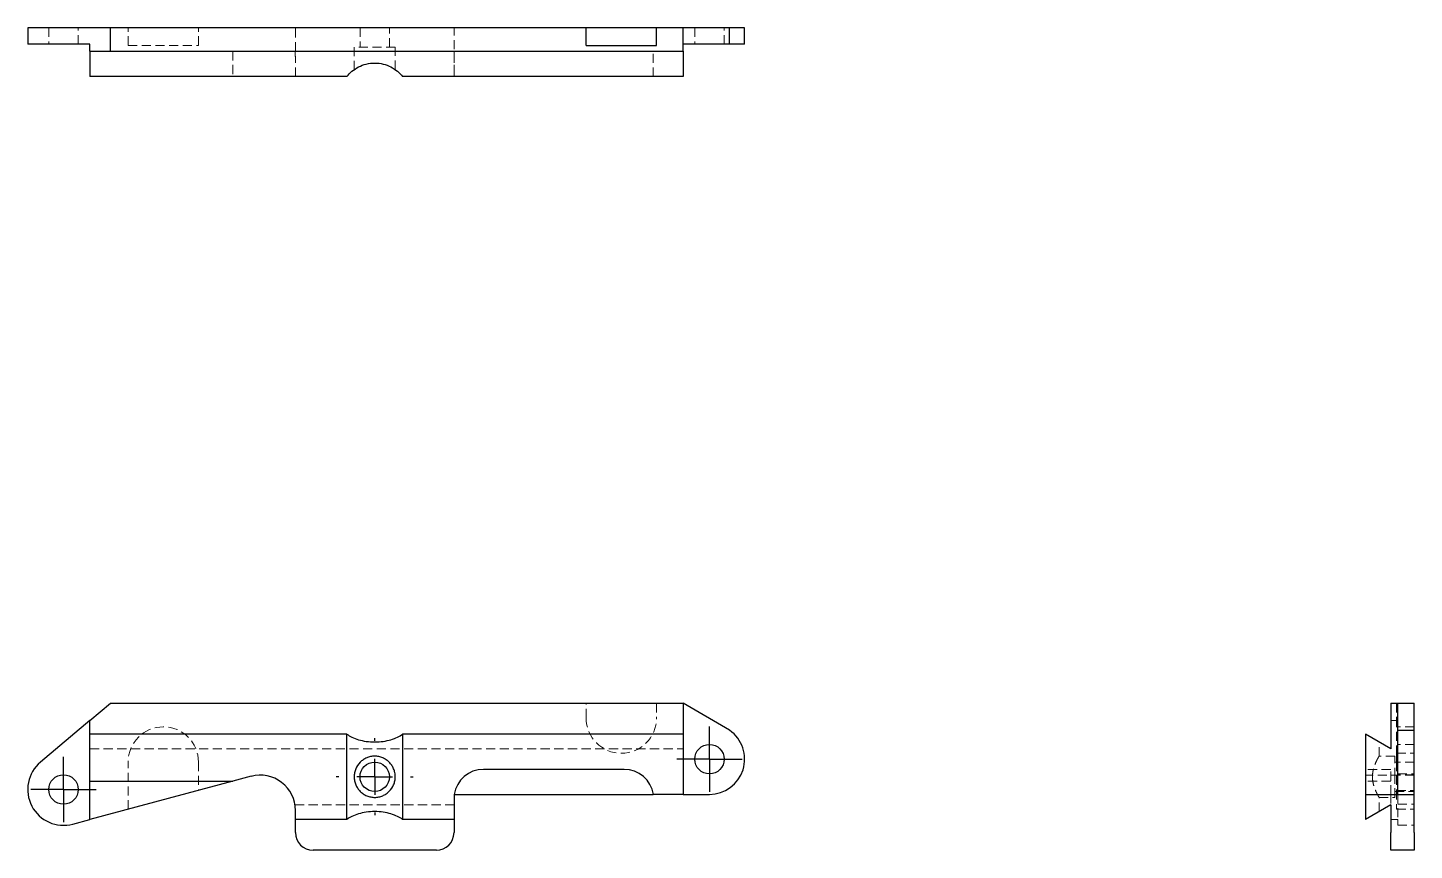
# Model space of a CAD drawing. Header units: millimetres. Extents: x 33 to 226, y 47 to 161.
import ezdxf

# ---------------------------------------------------------------- set-up
doc = ezdxf.new("R2010")
doc.units = ezdxf.units.MM
doc.linetypes.add('HIDDEN', pattern=[1.905, 1.27, -0.635])
doc.layers.add('10', color=7, linetype='Continuous')

# ---------------------------------------------------------------- blocks, each defined once
blk = doc.blocks.new('SW_CENTERMARKSYMBOL_0')
at = {"layer": '10', "color": 0}
for p, q in [((0, 2.5), (0, 4.55)), ((0, 0), (0, 2.5)), ((-2.5, 0), (-4.55, 0)), ((0, 0), (-2.5, 0)), ((0, 0), (0, -2.5)), ((0, 0), (2.5, 0)), ((2.5, 0), (4.55, 0)), ((0, -2.5), (0, -4.55))]:
    blk.add_line(p, q, dxfattribs=at)
blk = doc.blocks.new('SW_CENTERMARKSYMBOL_1')
at = {"layer": '10', "color": 0}
for p, q in [((0, 2.5), (0, 4.55)), ((0, 0), (0, 2.5)), ((-2.5, 0), (-4.55, 0)), ((0, 0), (-2.5, 0)), ((0, 0), (0, -2.5)), ((0, 0), (2.5, 0)), ((2.5, 0), (4.55, 0)), ((0, -2.5), (0, -4.55))]:
    blk.add_line(p, q, dxfattribs=at)
blk = doc.blocks.new('SW_CENTERMARKSYMBOL_2')
at = {"layer": '10', "color": 0}
for p, q in [((0, 5), (0, 5.37)), ((0, 0), (0, 2.5)), ((-5, 0), (-5.37, 0)), ((0, 0), (-2.5, 0)), ((0, 0), (0, -2.5)), ((0, 0), (2.5, 0)), ((5, 0), (5.37, 0)), ((0, -5), (0, -5.37))]:
    blk.add_line(p, q, dxfattribs=at)

msp = doc.modelspace()

# ---------------------------------------------------------------- linework, layer by layer
at = {"color": 7, "linetype": 'Continuous', "lineweight": 25}
for p, q in [((33, 161.4), (33, 159.11)), ((34.78, 161.4), (33, 161.4)), ((44.54, 161.4), (34.78, 161.4)), ((44.54, 158.12), (44.54, 161.4)), ((110.89, 161.4), (44.54, 161.4)), ((110.89, 158.94), (110.89, 161.4)), ((120.71, 161.4), (110.89, 161.4)), ((124.4, 161.4), (120.71, 161.4)), ((120.71, 158.94), (120.71, 161.4)), ((124.4, 159.11), (124.4, 161.4)), ((130.9, 161.4), (124.4, 161.4)), ((130.9, 159.11), (130.9, 161.4)), ((133, 161.4), (130.9, 161.4)), ((133, 159.11), (133, 161.4)), ((34.78, 159.11), (33, 159.11)), ((41.68, 159.11), (34.78, 159.11)), ((41.68, 158.12), (41.68, 159.11)), ((110.89, 158.94), (120.71, 158.94)), ((130.9, 159.11), (124.4, 159.11)), ((124.4, 158.12), (124.4, 159.11)), ((133, 159.11), (130.9, 159.11)), ((41.68, 158.12), (44.54, 158.12)), ((41.68, 158.12), (41.68, 154.6)), ((44.54, 158.12), (124.4, 158.12)), ((124.4, 158.12), (124.4, 154.6)), ((77.53, 154.6), (41.68, 154.6)), ((124.4, 154.6), (85.27, 154.6)), ((41.68, 64.83), (44.54, 67.24)), ((44.54, 67.24), (124.4, 67.24)), ((124.4, 67.24), (124.4, 62.94)), ((130.9, 63.48), (124.4, 67.24)), ((223.12, 67.24), (223.12, 60.9)), ((223.12, 67.24), (224.11, 67.24)), ((224.11, 67.24), (226.4, 67.24)), ((224.11, 63.48), (224.11, 67.24)), ((226.4, 63.48), (226.4, 67.24)), ((41.68, 64.83), (34.78, 59.05)), ((41.68, 62.94), (41.68, 64.83)), ((41.68, 56.39), (41.68, 62.94)), ((77.53, 62.94), (41.68, 62.94)), ((77.53, 51.06), (77.53, 62.94)), ((85.27, 62.94), (85.27, 51.06)), ((124.4, 62.94), (85.27, 62.94)), ((124.4, 62.94), (124.4, 54.54)), ((219.6, 62.94), (219.6, 54.54)), ((223.12, 60.9), (219.6, 62.94)), ((224.11, 54.54), (224.11, 63.48)), ((224.11, 63.48), (226.4, 63.48)), ((226.4, 54.54), (226.4, 63.48)), ((116.21, 58.02), (96.55, 58.02)), ((41.68, 56.39), (61.6, 56.39)), ((61.6, 56.39), (41.68, 51.05)), ((41.68, 51.05), (41.68, 56.39)), ((64.16, 57.07), (61.6, 56.39)), ((92.46, 54.54), (92.46, 51.06)), ((92.5, 54.54), (92.46, 54.54)), ((92.5, 54.54), (120.26, 54.54)), ((124.4, 54.54), (120.26, 54.54)), ((124.4, 54.54), (128.09, 54.54)), ((219.6, 54.54), (224.11, 54.54)), ((219.6, 54.54), (219.6, 51.06)), ((224.11, 54.54), (226.4, 54.54)), ((226.4, 49.22), (226.4, 54.54)), ((70.34, 51.06), (70.34, 52.32)), ((223.12, 53.1), (219.6, 51.06)), ((223.12, 53.1), (223.12, 49.22)), ((39.28, 50.41), (41.68, 51.05)), ((77.53, 51.06), (70.34, 51.06)), ((70.34, 49.22), (70.34, 51.06)), ((92.46, 51.06), (85.27, 51.06)), ((92.46, 51.06), (92.46, 49.22)), ((223.12, 46.76), (223.12, 49.22)), ((226.4, 49.22), (226.4, 46.76)), ((90, 46.76), (72.8, 46.76)), ((226.4, 46.76), (223.12, 46.76))]:
    msp.add_line(p, q, dxfattribs=at)
at = {"color": 7, "linetype": 'HIDDEN', "lineweight": 18}
for p, q in [((35.94, 161.4), (35.94, 159.11)), ((40.04, 159.11), (40.04, 161.4)), ((47, 158.94), (47, 161.4)), ((56.83, 158.94), (56.83, 161.4)), ((70.34, 158.12), (70.34, 161.4)), ((79.35, 161.4), (79.35, 158.7)), ((83.45, 158.7), (83.45, 161.4)), ((92.46, 154.6), (92.46, 161.4)), ((126.04, 161.4), (126.04, 159.11)), ((130.13, 159.11), (130.13, 161.4)), ((47, 158.94), (56.83, 158.94)), ((84.27, 158.7), (78.53, 158.7)), ((78.53, 158.7), (78.53, 155.56)), ((84.27, 155.56), (84.27, 158.7)), ((61.6, 158.12), (61.6, 154.6)), ((70.34, 154.6), (70.34, 156.79)), ((92.5, 158.12), (92.5, 154.6)), ((120.26, 154.6), (120.26, 158.12)), ((110.89, 65.19), (110.89, 67.24)), ((120.71, 67.24), (120.71, 65.19)), ((223.94, 67.24), (223.94, 65.19)), ((223.12, 64.83), (224.11, 64.83)), ((223.94, 65.19), (223.94, 60.28)), ((226.4, 63.96), (223.94, 63.96)), ((41.68, 60.9), (124.4, 60.9)), ((221.48, 59.86), (221.48, 61.87)), ((223.94, 60.28), (223.94, 59.05)), ((223.94, 60.28), (226.4, 60.28)), ((226.4, 61.5), (224.11, 61.5)), ((47, 52.47), (47, 59.05)), ((56.83, 59.05), (56.83, 55.11)), ((223.12, 58.02), (219.6, 58.02)), ((223.7, 59.87), (221.48, 59.87)), ((223.12, 54.54), (223.12, 58.02)), ((223.7, 57), (223.7, 59.87)), ((226.4, 59.05), (223.7, 59.05)), ((223.94, 59.05), (223.94, 55.11)), ((226.4, 57.24), (219.6, 57.24)), ((223.12, 56.39), (219.6, 56.39)), ((223.7, 54.13), (223.7, 57)), ((224.11, 57.41), (226.4, 57.41)), ((226.4, 57.27), (224.11, 57.27)), ((223.12, 54.54), (223.12, 53.1)), ((223.7, 54.95), (226.4, 54.95)), ((223.94, 55.11), (226.4, 55.11)), ((223.94, 55.11), (223.94, 52.47)), ((224.11, 54.54), (224.11, 51.05)), ((70.28, 53.1), (92.46, 53.1)), ((221.48, 52.13), (221.48, 54.14)), ((221.48, 54.13), (223.7, 54.13)), ((223.94, 52.47), (226.4, 52.47)), ((224.11, 53.18), (226.4, 53.18)), ((223.12, 51.05), (224.11, 51.05)), ((224.11, 50.41), (224.11, 51.05)), ((224.11, 50.24), (224.11, 50.41)), ((224.11, 50.24), (226.4, 50.24))]:
    msp.add_line(p, q, dxfattribs=at)
at = {"color": 7, "linetype": 'Continuous', "lineweight": 25}
for centre in [(128.09, 59.46), (81.4, 57), (37.99, 55.23)]:
    msp.add_circle(centre, 2.05, dxfattribs=at)
at = {"color": 7, "linetype": 'HIDDEN', "lineweight": 18}
for centre, start, end in [((51.91, 59.05), 0, 180), ((115.8, 65.19), 180, 0)]:
    msp.add_arc(centre, 4.91, start, end, dxfattribs=at)
at = {"color": 7, "linetype": 'Continuous', "lineweight": 25}
for centre, radius, start, end in [((128.09, 59.46), 4.91, 270, 55.008), ((37.99, 55.23), 4.99, 130, 285), ((96.55, 53.93), 4.1, 90, 171.3731), ((116.21, 53.93), 4.1, 8.6269, 90), ((65.43, 52.32), 4.91, 0, 105), ((72.8, 49.22), 2.46, 180, 270), ((90, 49.22), 2.46, 270, 0)]:
    msp.add_arc(centre, radius, start, end, dxfattribs=at)
at = {"color": 7, "linetype": 'HIDDEN', "lineweight": 18}
msp.add_open_spline([(70.34, 156.79), (70.34, 157.23), (70.32, 157.68), (70.28, 158.12)], degree=3, dxfattribs=at)
at = {"color": 7, "linetype": 'Continuous', "lineweight": 25}
for points, knots in [([(77.53, 154.6), (77.73, 154.85), (77.96, 155.1), (78.5, 155.55), (78.81, 155.76), (79.47, 156.11), (79.84, 156.25), (80.6, 156.44), (81, 156.48), (81.8, 156.48), (82.2, 156.44), (82.96, 156.25), (83.32, 156.11), (83.99, 155.76), (84.3, 155.55), (84.84, 155.1), (85.07, 154.85), (85.27, 154.6)], [0, 0, 0, 0, 0.125, 0.125, 0.25, 0.25, 0.375, 0.375, 0.5, 0.5, 0.625, 0.625, 0.75, 0.75, 0.875, 0.875, 1, 1, 1, 1]), ([(77.53, 62.94), (77.73, 62.79), (77.96, 62.65), (78.5, 62.39), (78.81, 62.27), (79.47, 62.07), (79.84, 61.99), (80.6, 61.88), (81, 61.85), (81.8, 61.85), (82.2, 61.88), (82.96, 61.99), (83.32, 62.07), (83.99, 62.27), (84.3, 62.39), (84.84, 62.65), (85.07, 62.79), (85.27, 62.94)], [0, 0, 0, 0, 0.125, 0.125, 0.25, 0.25, 0.375, 0.375, 0.5, 0.5, 0.625, 0.625, 0.75, 0.75, 0.875, 0.875, 1, 1, 1, 1]), ([(84.27, 57), (84.27, 56.81), (84.25, 56.62), (84.17, 56.24), (84.11, 56.06), (83.9, 55.55), (83.69, 55.24), (83.3, 54.85), (83.16, 54.73), (82.85, 54.52), (82.69, 54.43), (82.35, 54.29), (82.16, 54.23), (81.79, 54.15), (81.6, 54.13), (81.22, 54.13), (81.02, 54.15), (80.65, 54.23), (80.46, 54.28), (80.12, 54.43), (79.95, 54.52), (79.65, 54.73), (79.5, 54.84), (79.24, 55.1), (79.13, 55.24), (78.92, 55.55), (78.83, 55.71), (78.69, 56.05), (78.63, 56.23), (78.55, 56.61), (78.53, 56.8), (78.53, 57.19), (78.55, 57.38), (78.63, 57.75), (78.68, 57.93), (78.9, 58.45), (79.11, 58.76), (79.49, 59.15), (79.64, 59.27), (79.94, 59.48), (80.11, 59.57), (80.45, 59.71), (80.64, 59.77), (81.01, 59.85), (81.2, 59.87), (81.58, 59.87), (81.78, 59.85), (82.15, 59.77), (82.34, 59.72), (82.68, 59.57), (82.85, 59.48), (83.16, 59.27), (83.3, 59.15), (83.56, 58.9), (83.67, 58.75), (83.88, 58.45), (83.97, 58.29), (84.11, 57.94), (84.17, 57.76), (84.25, 57.39), (84.27, 57.19), (84.27, 57)], [0, 0, 0, 0, 0.03125, 0.03125, 0.0625, 0.0625, 0.125, 0.125, 0.15625, 0.15625, 0.1875, 0.1875, 0.21875, 0.21875, 0.25, 0.25, 0.28125, 0.28125, 0.3125, 0.3125, 0.34375, 0.34375, 0.375, 0.375, 0.40625, 0.40625, 0.4375, 0.4375, 0.46875, 0.46875, 0.5, 0.5, 0.53125, 0.53125, 0.5625, 0.5625, 0.625, 0.625, 0.65625, 0.65625, 0.6875, 0.6875, 0.71875, 0.71875, 0.75, 0.75, 0.78125, 0.78125, 0.8125, 0.8125, 0.84375, 0.84375, 0.875, 0.875, 0.90625, 0.90625, 0.9375, 0.9375, 0.96875, 0.96875, 1, 1, 1, 1]), ([(85.27, 51.06), (85.07, 51.21), (84.84, 51.35), (84.3, 51.61), (83.99, 51.73), (83.32, 51.93), (82.96, 52.01), (82.2, 52.12), (81.8, 52.15), (81, 52.15), (80.6, 52.12), (79.84, 52.01), (79.47, 51.93), (78.81, 51.73), (78.5, 51.61), (77.96, 51.35), (77.73, 51.21), (77.53, 51.06)], [0, 0, 0, 0, 0.125, 0.125, 0.25, 0.25, 0.375, 0.375, 0.5, 0.5, 0.625, 0.625, 0.75, 0.75, 0.875, 0.875, 1, 1, 1, 1])]:
    msp.add_open_spline(points, degree=3, knots=knots, dxfattribs=at)
at = {"color": 7, "linetype": 'HIDDEN', "lineweight": 18}
for points, knots in [([(221.48, 59.86), (221.48, 59.86), (221.49, 59.88), (221.41, 59.74), (221.19, 59.34), (220.94, 58.81), (220.75, 58.26), (220.6, 57.7), (220.58, 57.26), (220.56, 57)], [0, 0, 0, 0, 0.024913, 0.209055, 0.394767, 0.602132, 0.715246, 0.832145, 1, 1, 1, 1]), ([(220.56, 57), (220.57, 56.86), (220.58, 56.57), (220.67, 56.01), (220.87, 55.34), (221.13, 54.79), (221.31, 54.44), (221.42, 54.25), (221.48, 54.15), (221.48, 54.14), (221.48, 54.14)], [0, 0, 0, 0, 0.092918, 0.18897, 0.376271, 0.585168, 0.698439, 0.815644, 0.918355, 1, 1, 1, 1])]:
    msp.add_open_spline(points, degree=3, knots=knots, dxfattribs=at)

# ---------------------------------------------------------------- block references
at = {"layer": '10'}
for name, p in [('SW_CENTERMARKSYMBOL_0', (128.09, 59.46)), ('SW_CENTERMARKSYMBOL_2', (81.4, 57)), ('SW_CENTERMARKSYMBOL_1', (37.99, 55.23))]:
    msp.add_blockref(name, p, dxfattribs=at)

doc.saveas('drawing.dxf')
